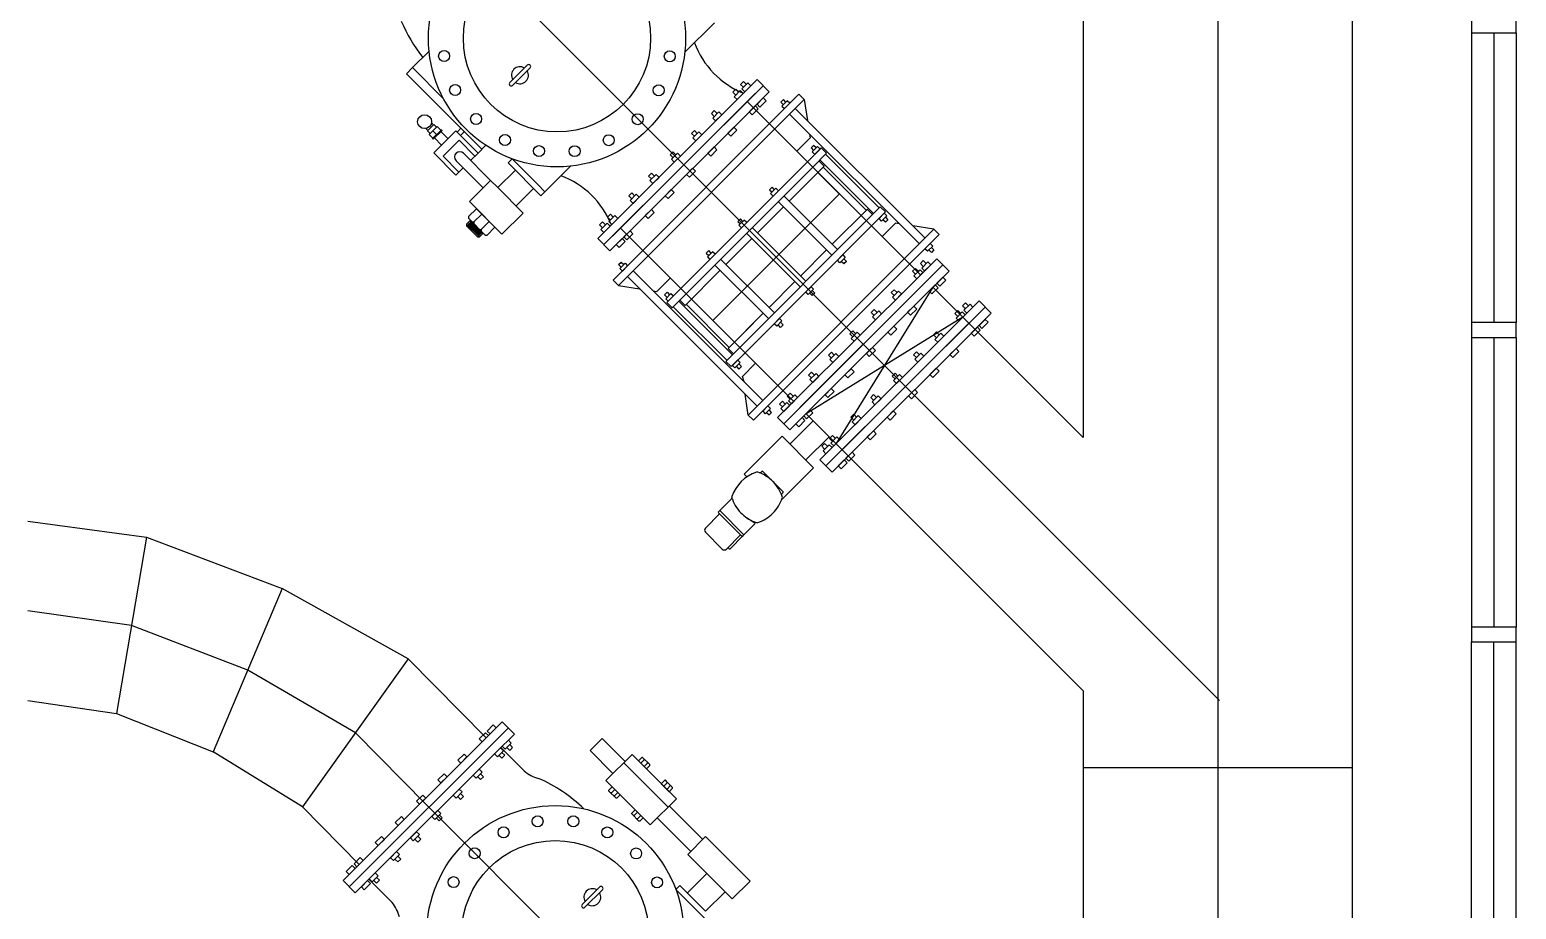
# Model space of a CAD drawing. Header units: inches. Extents: x 68736 to 85722, y -65709 to -39749.
# Drawn here: x 79844 to 84822, y -57734 to -54789 of the extents above; entities that cross this region are included whole.
import ezdxf

# ---------------------------------------------------------------- set-up
doc = ezdxf.new("R2010")
doc.units = ezdxf.units.IN
doc.header["$MEASUREMENT"] = 0
doc.layers.add('M-X-BKGD', color=8, linetype='Continuous')

msp = doc.modelspace()

# ---------------------------------------------------------------- linework, layer by layer
at = {"layer": 'M-X-BKGD', "ltscale": 0.003}
for p, q in [((83822, -40483.6), (83822, -65658.9)), ((83827.8, -57034.6), (81176.9, -54383.8)), ((80184.5, -56783.3), (79837.8, -56734.7)), ((80573.6, -56933.4), (80184.5, -56783.3)), ((80934.3, -57143.1), (80573.6, -56933.4)), ((81171.1, -57383.8), (80934.3, -57143.1)), ((83822, -60034.6), (81171.1, -57383.8))]:
    msp.add_line(p, q, dxfattribs=at)
at = {"layer": 'M-X-BKGD', "ltscale": 0.2}
for p, q in [((84272, -52108.9), (84272, -65208.9)), ((83372, -53911.7), (83372, -56154.5)), ((84672, -54748.9), (84672, -54798.9)), ((84822, -54798.9), (84822, -54748.9)), ((84672, -54798.9), (84822, -54798.9)), ((84672, -54798.9), (84672, -55768.9)), ((84747, -54798.9), (84747, -55768.9)), ((84822, -54798.9), (84822, -55768.9)), ((84822, -55768.9), (84672, -55768.9)), ((84672, -55768.9), (84672, -55818.9)), ((84822, -55818.9), (84822, -55768.9)), ((84672, -55818.9), (84822, -55818.9)), ((84672, -55818.9), (84672, -56788.9)), ((84747, -55818.9), (84747, -56788.9)), ((84822, -55818.9), (84822, -56788.9)), ((84822, -56788.9), (84672, -56788.9)), ((84672, -56788.9), (84672, -56838.9)), ((84822, -56838.9), (84822, -56788.9)), ((84672, -56838.9), (84822, -56838.9)), ((84672, -57808.9), (84672, -56838.9)), ((84747, -57808.9), (84747, -56838.9)), ((84822, -57808.9), (84822, -56838.9)), ((83372, -57003.1), (83372, -59160.4))]:
    msp.add_line(p, q, dxfattribs=at)
at = {"layer": 'M-X-BKGD'}
for p, q in [((82136.8, -54765.1), (82037.4, -54864.3)), ((81125.4, -54915.7), (81181.1, -54860.2)), ((81451.4, -54965.7), (81510, -54907.3)), ((81125.4, -54915.7), (81105, -54936)), ((81357.4, -55189.1), (81105, -54936)), ((81229.7, -55020.3), (81125.4, -54915.7)), ((81460.8, -54975.1), (81519.3, -54916.7)), ((82279.4, -54955.8), (82217.9, -55017.2)), ((82320.3, -54996.9), (82279.4, -54955.8)), ((82299.8, -54976.4), (81766.4, -55508.3)), ((82272.9, -55002.5), (81795.6, -55479.8)), ((81797.8, -55627.4), (82419.6, -55004.7)), ((81797.8, -55627.4), (82419.6, -55004.7)), ((82207.8, -54988), (82198, -54997.8)), ((82198, -54997.8), (82207.8, -55007.6)), ((82222.9, -54992.5), (82202.4, -55012.9)), ((82217.6, -54997.8), (82207.8, -54988)), ((82212.3, -55022.8), (82232.8, -55002.3)), ((82232.8, -55002.3), (82222.9, -54992.5)), ((82233.9, -54961.9), (82224.1, -54971.7)), ((82224.1, -54971.7), (82233.9, -54981.6)), ((82249, -54966.5), (82228.5, -54986.9)), ((82228.5, -54986.9), (82238.4, -54996.7)), ((82243.7, -54971.8), (82233.9, -54961.9)), ((82238.4, -54996.7), (82258.9, -54976.3)), ((82258.9, -54976.3), (82249, -54966.5)), ((82258.7, -55058.2), (82320.3, -54996.9)), ((82419.5, -55004.6), (82437.3, -55022.3)), ((82217.6, -55017.5), (81807.5, -55426.4)), ((81815.5, -55645.1), (82437.3, -55022.3)), ((82273.7, -55043.3), (81848.4, -55467.4)), ((82136.2, -55059.4), (82126.3, -55069.2)), ((82146, -55069.2), (82136.2, -55059.4)), ((82202.4, -55012.9), (82212.3, -55022.8)), ((82827.3, -55609.9), (82246.4, -55029)), ((82253.2, -55063.8), (82273.7, -55043.3)), ((82283.5, -55053.2), (82263, -55073.6)), ((82273.7, -55043.3), (82283.5, -55053.2)), ((82279.3, -55037.8), (82299.8, -55017.3)), ((82289.1, -55047.6), (82279.3, -55037.8)), ((82309.6, -55027.1), (82289.1, -55047.6)), ((82299.8, -55017.3), (82309.6, -55027.1)), ((82367.5, -55022.8), (82359, -55031.3)), ((82359, -55031.3), (82367.5, -55039.7)), ((82380.6, -55026.6), (82362.9, -55044.3)), ((82362.9, -55044.3), (82371.4, -55052.8)), ((82376, -55031.2), (82367.5, -55022.8)), ((82371.4, -55052.8), (82389.1, -55035.1)), ((82389.1, -55035.1), (82380.6, -55026.6)), ((82407.5, -55052.2), (82842.2, -55486.2)), ((82437.3, -55022.3), (82448.2, -55092.7)), ((81197, -55106.2), (81175.6, -55127.6)), ((81195.7, -55107.6), (81189, -55100.8)), ((81205.8, -55115), (81197, -55106.2)), ((82126.3, -55069.2), (82136.1, -55079)), ((82151.3, -55063.9), (82130.8, -55084.4)), ((82130.8, -55084.4), (82140.6, -55094.2)), ((82140.6, -55094.2), (82161.1, -55073.7)), ((82161.1, -55073.7), (82151.3, -55063.9)), ((82263, -55073.6), (82253.2, -55063.8)), ((82388.5, -55071.3), (82823.1, -55505.3)), ((81176.9, -55126.2), (81170.2, -55119.5)), ((81184.4, -55136.4), (81175.6, -55127.6)), ((81208.5, -55112.3), (81181.7, -55139.1)), ((81194.1, -55151.5), (81181.7, -55139.1)), ((81222.3, -55123.5), (81192.8, -55152.9)), ((81195, -55155.1), (81192.8, -55152.9)), ((81205.8, -55139.9), (81193.3, -55127.4)), ((81224.5, -55125.7), (81195, -55155.1)), ((81270.8, -55127.4), (81196.5, -55201.4)), ((81223, -55175.1), (81199, -55151.1)), ((81220.9, -55124.8), (81208.5, -55112.3)), ((81244.4, -55153.7), (81220.4, -55129.7)), ((81224.5, -55125.7), (81222.3, -55123.5)), ((81281.3, -55158.9), (81228.1, -55212)), ((81270.8, -55127.4), (81344.9, -55201.6)), ((81287.3, -55118.8), (81274.8, -55131.3)), ((81281.3, -55158.9), (81334.3, -55212.1)), ((81298.7, -55130.2), (81286.1, -55142.7)), ((82069.5, -55125.9), (82059.6, -55135.7)), ((82059.6, -55135.7), (82069.4, -55145.6)), ((82084.6, -55130.4), (82064.1, -55150.9)), ((82064.1, -55150.9), (82073.9, -55160.7)), ((82079.3, -55135.7), (82069.5, -55125.9)), ((82073.9, -55160.7), (82094.4, -55140.3)), ((82094.4, -55140.3), (82084.6, -55130.4)), ((82181.5, -55135.2), (82202, -55114.8)), ((82191.3, -55145), (82181.5, -55135.2)), ((82211.8, -55124.6), (82191.3, -55145)), ((82202, -55114.8), (82211.8, -55124.6)), ((82412.7, -55195.6), (82457.2, -55151)), ((82455.2, -55137.9), (82457.2, -55151)), ((81196.5, -55201.4), (81270.6, -55275.7)), ((81387.2, -55293.3), (81296.4, -55202.3)), ((81344.9, -55201.6), (81320.2, -55226.2)), ((81344.9, -55201.6), (81370.8, -55175.8)), ((81997.8, -55197.3), (81988, -55207.2)), ((81988, -55207.2), (81997.8, -55217)), ((82013, -55201.9), (81992.5, -55222.3)), ((82007.7, -55207.2), (81997.8, -55197.3)), ((82022.8, -55211.7), (82013, -55201.9)), ((82114.8, -55201.7), (82135.3, -55181.3)), ((82124.6, -55211.6), (82114.8, -55201.7)), ((82145.1, -55191.1), (82124.6, -55211.6)), ((82135.3, -55181.3), (82145.1, -55191.1)), ((82494.6, -55184.3), (82448.1, -55230.9)), ((82468.8, -55176.2), (82460.3, -55184.7)), ((82460.3, -55184.7), (82468.8, -55193.2)), ((82481.9, -55180.1), (82464.2, -55197.8)), ((82464.2, -55197.8), (82472.7, -55206.3)), ((82465.7, -55248.6), (82512.3, -55202)), ((82477.3, -55184.7), (82468.8, -55176.2)), ((82472.7, -55206.3), (82490.4, -55188.6)), ((82490.4, -55188.6), (82481.9, -55180.1)), ((82512.3, -55202), (82494.6, -55184.3)), ((82508.8, -55205.5), (82688.5, -55385)), ((81228.1, -55212), (81281.1, -55265.2)), ((81295.2, -55251.1), (81270.6, -55275.7)), ((81362.2, -55318.2), (81271.4, -55227.2)), ((81470.1, -55258.8), (81411.3, -55317.5)), ((81459, -55220.8), (81445.5, -55234.2)), ((81555.7, -55344.7), (81445.5, -55234.2)), ((81545, -55307.1), (81459, -55220.8)), ((81655.1, -55245.5), (81555.7, -55344.7)), ((81992.5, -55222.3), (82002.3, -55232.2)), ((82002.3, -55232.2), (82022.8, -55211.7)), ((82448.1, -55231), (82024.2, -55655.6)), ((82465.7, -55248.6), (82041.9, -55673.2)), ((82043.2, -55273.2), (82063.7, -55252.7)), ((82063.7, -55252.7), (82073.5, -55262.6)), ((82504.4, -55245.4), (82387.1, -55362.9)), ((82486.7, -55227.7), (82504.3, -55245.3)), ((82490.2, -55224.1), (82669.9, -55403.6)), ((82500.8, -55248.9), (82645.2, -55393)), ((81387.2, -55293.3), (81316.1, -55364.2)), ((81411.3, -55317.5), (81387.2, -55293.3)), ((81545, -55307.1), (81569.1, -55331.3)), ((81916.4, -55278.6), (81926.2, -55268.8)), ((81926.2, -55288.4), (81916.4, -55278.6)), ((81920.8, -55293.7), (81941.3, -55273.3)), ((81930.7, -55303.6), (81920.8, -55293.7)), ((81926.2, -55268.8), (81936, -55278.6)), ((81951.2, -55283.1), (81930.7, -55303.6)), ((81941.3, -55273.3), (81951.2, -55283.1)), ((82053, -55283), (82043.2, -55273.2)), ((82073.5, -55262.6), (82053, -55283)), ((82483.4, -55266.3), (82627.8, -55410.4)), ((81496.1, -55402.6), (81411.3, -55317.5)), ((81531.1, -55320), (81472.3, -55378.7)), ((81849.7, -55345.1), (81859.5, -55335.3)), ((81859.5, -55355), (81849.7, -55345.1)), ((81854.1, -55360.3), (81874.6, -55339.8)), ((81859.5, -55335.3), (81869.3, -55345.1)), ((81884.5, -55349.7), (81864, -55370.1)), ((81874.6, -55339.8), (81884.5, -55349.7)), ((81992.1, -55324.2), (81971.6, -55344.6)), ((81971.6, -55344.6), (81981.4, -55354.4)), ((81981.4, -55354.4), (82001.9, -55334)), ((82001.9, -55334), (81992.1, -55324.2)), ((82131.7, -55763), (82555.7, -55338.4)), ((82329.5, -55315.9), (82321, -55324.4)), ((82321, -55324.4), (82329.5, -55332.8)), ((82342.6, -55319.8), (82324.9, -55337.4)), ((82324.9, -55337.4), (82333.4, -55345.9)), ((82338, -55324.4), (82329.5, -55315.9)), ((82333.4, -55345.9), (82351.1, -55328.2)), ((82351.1, -55328.2), (82342.6, -55319.8)), ((82369.4, -55345.2), (82549.2, -55524.7)), ((81339.9, -55388.1), (81313.4, -55414.5)), ((81425, -55473.5), (81316.1, -55364.2)), ((81331.2, -55432.3), (81357.7, -55405.9)), ((81339.9, -55388.1), (81401.5, -55449.9)), ((81496.1, -55402.6), (81425, -55473.5)), ((81788.1, -55406.5), (81778.3, -55416.3)), ((81797.9, -55416.3), (81788.1, -55406.5)), ((81864, -55370.1), (81854.1, -55360.3)), ((81925.4, -55390.7), (81904.9, -55411.1)), ((81914.7, -55421), (81935.2, -55400.5)), ((81935.2, -55400.5), (81925.4, -55390.7)), ((82368.1, -55382), (82281.2, -55469)), ((82350.4, -55364.3), (82530.1, -55543.8)), ((82648.8, -55389.5), (82531.5, -55507)), ((82645.5, -55428.1), (82692, -55381.5)), ((82648.7, -55389.5), (82666.4, -55407.1)), ((82709.7, -55399.1), (82663.2, -55445.7)), ((82687.8, -55421.1), (82705.5, -55403.4)), ((82692, -55381.5), (82709.7, -55399.1)), ((82705.5, -55403.4), (82714, -55411.8)), ((81320, -55426.9), (81306.8, -55439.9)), ((81306.8, -55439.9), (81306.8, -55445.8)), ((81349.6, -55482.8), (81306.8, -55439.9)), ((81343.7, -55482.8), (81306.8, -55445.8)), ((81354.9, -55477.4), (81312.2, -55434.6)), ((81349.6, -55477.4), (81312.2, -55439.9)), ((81313.4, -55414.5), (81313.4, -55420.3)), ((81313.4, -55420.3), (81326.7, -55433.6)), ((81360.3, -55472.1), (81317.6, -55429.2)), ((81354.9, -55472), (81317.6, -55434.6)), ((81325.4, -55432.3), (81331.2, -55432.3)), ((81326.7, -55433.6), (81356, -55463)), ((81331.2, -55432.3), (81331.2, -55438.1)), ((81350.2, -55457.2), (81356, -55457.2)), ((81356, -55457.2), (81382.5, -55430.8)), ((81356, -55457.2), (81356, -55463)), ((81401.5, -55449.9), (81375, -55476.3)), ((81746, -55487.8), (81807.5, -55426.4)), ((81762, -55432.5), (81752.2, -55442.3)), ((81752.2, -55442.3), (81762, -55452.1)), ((81777.2, -55437), (81756.7, -55457.5)), ((81756.7, -55457.5), (81766.5, -55467.3)), ((81771.9, -55442.3), (81762, -55432.5)), ((81766.5, -55467.3), (81787, -55446.9)), ((81787, -55446.9), (81777.2, -55437)), ((81778.3, -55416.3), (81788.1, -55426.1)), ((81803.3, -55411), (81782.8, -55431.4)), ((81782.8, -55431.4), (81792.6, -55441.3)), ((81792.6, -55441.3), (81813.1, -55420.8)), ((81813.1, -55420.8), (81803.3, -55411)), ((82402.4, -56033.5), (81822.2, -55453.3)), ((81904.9, -55411.1), (81914.7, -55421)), ((82223.5, -55422), (82215, -55430.5)), ((82215, -55430.5), (82223.5, -55439)), ((82236.6, -55425.9), (82218.9, -55443.6)), ((82218.9, -55443.6), (82227.4, -55452.1)), ((82645.5, -55428.1), (82221.6, -55852.7)), ((82232, -55430.5), (82223.5, -55422)), ((82227.4, -55452.1), (82245.1, -55434.4)), ((82245.1, -55434.4), (82236.6, -55425.9)), ((82663.2, -55445.7), (82239.3, -55870.4)), ((82250.1, -56079.1), (82871.9, -55456.3)), ((82263.5, -55451.3), (82443.2, -55630.8)), ((82696.3, -55429.5), (82687.8, -55421.1)), ((82714, -55411.8), (82696.3, -55429.5)), ((82698.7, -55481.2), (82743.2, -55436.6)), ((82709.4, -55433.4), (82700.9, -55424.9)), ((82709.4, -55416.4), (82717.9, -55424.9)), ((82717.9, -55424.9), (82709.4, -55433.4)), ((82756.4, -55438.7), (82743.2, -55436.6)), ((82871.9, -55456.3), (82801.5, -55445.6)), ((82889.7, -55474.1), (82871.9, -55456.3)), ((81343.7, -55482.8), (81349.6, -55482.8)), ((81362.7, -55469.7), (81349.6, -55482.8)), ((81356, -55463), (81369.2, -55476.3)), ((81369.2, -55476.3), (81375, -55476.3)), ((81786.9, -55528.8), (81746, -55487.8)), ((81848.4, -55467.4), (81786.9, -55528.8)), ((81807.4, -55508.3), (81827.9, -55487.9)), ((81817.2, -55518.2), (81807.4, -55508.3)), ((81837.7, -55497.7), (81817.2, -55518.2)), ((81827.9, -55487.9), (81837.7, -55497.7)), ((81833.5, -55482.3), (81854, -55461.8)), ((81843.3, -55492.1), (81833.5, -55482.3)), ((81863.8, -55471.7), (81843.3, -55492.1)), ((81854, -55461.8), (81863.8, -55471.7)), ((82262.1, -55488.1), (82175.2, -55575.1)), ((82244.4, -55470.4), (82424.1, -55649.9)), ((82267.8, -56096.7), (82889.6, -55474)), ((82841.6, -55522.3), (82859.2, -55504.6)), ((82859.2, -55504.6), (82867.7, -55513.1)), ((82117.6, -55528.2), (82109.1, -55536.7)), ((82109.1, -55536.7), (82117.6, -55545.2)), ((82130.6, -55532.1), (82113, -55549.8)), ((82113, -55549.8), (82121.5, -55558.3)), ((82126.1, -55536.7), (82117.6, -55528.2)), ((82121.5, -55558.3), (82139.1, -55540.6)), ((82139.1, -55540.6), (82130.6, -55532.1)), ((82157.5, -55557.5), (82337.3, -55737)), ((82512.4, -55526.1), (82425.5, -55613.1)), ((82548.5, -55560.7), (82566.2, -55543)), ((82574.7, -55551.5), (82557, -55569.2)), ((82566.2, -55543), (82574.7, -55551.5)), ((82570.1, -55556.1), (82578.6, -55564.6)), ((82881.6, -55555.7), (82820.1, -55617.1)), ((82850, -55530.8), (82841.6, -55522.3)), ((82867.7, -55513.1), (82850, -55530.8)), ((82863.1, -55534.7), (82854.6, -55526.2)), ((82863.1, -55517.7), (82871.6, -55526.2)), ((82871.6, -55526.2), (82863.1, -55534.7)), ((82922.5, -55596.7), (82881.6, -55555.7)), ((81815.9, -55575.3), (81824.4, -55566.8)), ((81824.4, -55583.8), (81815.9, -55575.3)), ((81819.8, -55588.4), (81837.4, -55570.7)), ((81828.3, -55596.9), (81819.8, -55588.4)), ((81824.4, -55566.8), (81832.9, -55575.3)), ((81845.9, -55579.2), (81828.3, -55596.9)), ((81837.4, -55570.7), (81845.9, -55579.2)), ((81864.3, -55596.1), (82299, -56030.1)), ((82156.1, -55594.2), (82038.6, -55711.9)), ((82138.5, -55576.6), (82318.2, -55756.1)), ((82902, -55576.2), (82368.7, -56108.1)), ((82557, -55569.2), (82548.5, -55560.7)), ((82570.1, -55573.1), (82561.6, -55564.6)), ((82578.6, -55564.6), (82570.1, -55573.1)), ((82810, -55587.8), (82800.2, -55597.6)), ((82800.2, -55597.6), (82810, -55607.5)), ((82825.2, -55592.3), (82804.7, -55612.8)), ((82819.8, -55597.7), (82810, -55587.8)), ((82814.5, -55622.6), (82835, -55602.2)), ((82835, -55602.2), (82825.2, -55592.3)), ((82836.1, -55561.8), (82826.3, -55571.6)), ((82826.3, -55571.6), (82836.1, -55581.5)), ((82851.3, -55566.3), (82830.8, -55586.8)), ((82830.8, -55586.8), (82840.6, -55596.6)), ((82845.9, -55571.6), (82836.1, -55561.8)), ((82840.6, -55596.6), (82861.1, -55576.2)), ((82861.1, -55576.2), (82851.3, -55566.3)), ((82861, -55658.1), (82922.5, -55596.7)), ((81797.8, -55627.4), (81815.5, -55645.1)), ((81815.5, -55645.1), (81885.9, -55655.9)), ((81845.3, -55615.2), (82279.9, -56049.2)), ((81988.8, -55620.3), (81944.3, -55664.8)), ((81977.6, -55702.2), (82024.2, -55655.6)), ((82406.4, -55632.2), (82319.5, -55719.3)), ((82819.8, -55617.3), (82409.7, -56026.3)), ((82847.5, -55630), (82423.2, -56054.3)), ((82442.5, -55666.9), (82460.2, -55649.2)), ((82875.9, -55643.2), (82450.6, -56067.3)), ((82468.7, -55657.7), (82451, -55675.3)), ((82460.2, -55649.2), (82468.7, -55657.7)), ((82868.2, -55650.8), (82543.9, -56174.9)), ((82804.7, -55612.8), (82814.5, -55622.6)), ((82855.4, -55663.6), (82875.9, -55643.2)), ((82885.7, -55653), (82865.2, -55673.5)), ((83372, -56154.5), (82868.2, -55650.8)), ((82875.9, -55643.2), (82885.7, -55653)), ((82881.5, -55637.6), (82902, -55617.2)), ((82891.3, -55647.5), (82881.5, -55637.6)), ((82911.8, -55627), (82891.3, -55647.5)), ((82902, -55617.2), (82911.8, -55627)), ((81931.1, -55662.8), (81944.3, -55664.8)), ((81969.5, -55676.4), (81978, -55667.9)), ((81978, -55684.9), (81969.5, -55676.4)), ((81973.4, -55689.5), (81991, -55671.8)), ((81981.9, -55698), (81973.4, -55689.5)), ((81995.3, -55719.9), (81977.6, -55702.2)), ((81978, -55667.9), (81986.4, -55676.4)), ((81999.5, -55680.3), (81981.9, -55698)), ((81991, -55671.8), (81999.5, -55680.3)), ((82041.9, -55673.2), (81995.3, -55719.9)), ((82017.4, -55697.7), (82197.2, -55877.2)), ((82021, -55694.2), (82038.6, -55711.9)), ((82059.5, -55691), (82203.9, -55835.1)), ((82451, -55675.3), (82442.5, -55666.9)), ((82464.1, -55679.2), (82455.6, -55670.7)), ((82464.1, -55662.3), (82472.6, -55670.7)), ((82472.6, -55670.7), (82464.1, -55679.2)), ((82738.4, -55659.3), (82728.5, -55669.1)), ((82728.5, -55669.1), (82738.4, -55678.9)), ((82753.5, -55663.8), (82733, -55684.2)), ((82733, -55684.2), (82742.8, -55694.1)), ((82748.2, -55669.1), (82738.4, -55659.3)), ((82742.8, -55694.1), (82763.4, -55673.6)), ((82763.4, -55673.6), (82753.5, -55663.8)), ((82865.2, -55673.5), (82855.4, -55663.6)), ((83023, -55697.1), (82961.5, -55758.5)), ((82977.5, -55703.2), (82967.7, -55713)), ((82987.3, -55713.1), (82977.5, -55703.2)), ((83063.9, -55738.1), (83023, -55697.1)), ((81998.8, -55716.3), (82178.6, -55895.8)), ((82042.2, -55708.3), (82186.5, -55852.5)), ((82300.4, -55738.4), (82183, -55856)), ((82300.4, -55738.4), (82236.7, -55802.2)), ((82323.5, -55715.2), (82319.5, -55719.3)), ((82336.6, -55773.1), (82354.3, -55755.4)), ((82354.3, -55755.4), (82362.7, -55763.9)), ((82968.7, -55751.3), (82443.4, -56074.5)), ((83043.4, -55717.6), (82510.1, -56249.5)), ((82671.7, -55725.8), (82661.8, -55735.6)), ((82661.8, -55735.6), (82671.7, -55745.4)), ((82686.8, -55730.3), (82666.3, -55750.7)), ((82666.3, -55750.7), (82676.1, -55760.6)), ((82681.5, -55735.6), (82671.7, -55725.8)), ((82676.1, -55760.6), (82696.6, -55740.1)), ((82696.6, -55740.1), (82686.8, -55730.3)), ((82783.7, -55735.1), (82804.2, -55714.6)), ((82793.6, -55744.9), (82783.7, -55735.1)), ((82814.1, -55724.5), (82793.6, -55744.9)), ((82804.2, -55714.6), (82814.1, -55724.5)), ((82951.4, -55729.2), (82941.6, -55739.1)), ((82941.6, -55739.1), (82951.4, -55748.9)), ((82966.6, -55733.8), (82946.1, -55754.2)), ((82946.1, -55754.2), (82955.9, -55764.1)), ((82961.3, -55739.1), (82951.4, -55729.2)), ((82955.9, -55764.1), (82976.4, -55743.6)), ((82976.4, -55743.6), (82966.6, -55733.8)), ((82967.7, -55713), (82977.5, -55722.9)), ((82992.7, -55707.7), (82972.2, -55728.2)), ((82972.2, -55728.2), (82982, -55738)), ((82982, -55738), (83002.5, -55717.6)), ((83002.5, -55717.6), (82992.7, -55707.7)), ((83002.4, -55799.5), (83063.9, -55738.1)), ((82345.1, -55781.6), (82336.6, -55773.1)), ((82362.7, -55763.9), (82345.1, -55781.6)), ((82358.2, -55785.4), (82349.7, -55777)), ((82358.2, -55768.5), (82366.6, -55776.9)), ((82366.6, -55776.9), (82358.2, -55785.4)), ((82961.2, -55758.7), (82551.1, -56167.7)), ((82988.9, -55771.5), (82564.6, -56195.7)), ((82600.1, -55797.2), (82590.2, -55807)), ((82590.2, -55807), (82600, -55816.9)), ((83017.3, -55784.6), (82592, -56208.7)), ((82615.2, -55801.7), (82594.7, -55822.2)), ((82609.9, -55807.1), (82600.1, -55797.2)), ((82625, -55811.6), (82615.2, -55801.7)), ((82717, -55801.6), (82737.5, -55781.1)), ((82726.9, -55811.4), (82717, -55801.6)), ((82747.4, -55791), (82726.9, -55811.4)), ((82737.5, -55781.1), (82747.4, -55791)), ((82879.8, -55800.7), (82870, -55810.5)), ((82895, -55805.2), (82874.5, -55825.6)), ((82889.6, -55810.5), (82879.8, -55800.7)), ((82904.8, -55815), (82895, -55805.2)), ((82996.8, -55805.1), (83017.3, -55784.6)), ((83006.6, -55814.9), (82996.8, -55805.1)), ((83027.1, -55794.5), (83006.6, -55814.9)), ((83017.3, -55784.6), (83027.1, -55794.5)), ((83022.9, -55779), (83043.4, -55758.6)), ((83032.7, -55788.9), (83022.9, -55779)), ((83053.2, -55768.4), (83032.7, -55788.9)), ((83043.4, -55758.6), (83053.2, -55768.4)), ((82221.6, -55852.7), (82175.1, -55899.3)), ((82183, -55856), (82200.7, -55873.7)), ((82594.7, -55822.2), (82604.5, -55832)), ((82604.5, -55832), (82625, -55811.6)), ((82645.4, -55873), (82665.9, -55852.6)), ((82665.9, -55852.6), (82675.7, -55862.4)), ((82870, -55810.5), (82879.8, -55820.3)), ((82874.5, -55825.6), (82884.3, -55835.5)), ((82884.3, -55835.5), (82904.8, -55815)), ((82925.2, -55876.5), (82945.7, -55856)), ((82945.7, -55856), (82955.5, -55865.9)), ((82175.1, -55899.3), (82192.7, -55917)), ((82192.7, -55917), (82239.3, -55870.4)), ((82214.6, -55895.1), (82197, -55912.8)), ((82205.5, -55921.2), (82223.1, -55903.5)), ((82223.1, -55903.5), (82214.6, -55895.1)), ((82274.7, -55905.7), (82230.2, -55950.3)), ((82274.7, -55905.7), (82349, -55980)), ((82518.6, -55878.5), (82528.4, -55868.6)), ((82528.4, -55888.3), (82518.6, -55878.5)), ((82523.1, -55893.6), (82543.6, -55873.2)), ((82532.9, -55903.5), (82523.1, -55893.6)), ((82528.4, -55868.6), (82538.2, -55878.5)), ((82553.4, -55883), (82532.9, -55903.5)), ((82543.6, -55873.2), (82553.4, -55883)), ((82655.2, -55882.9), (82645.4, -55873)), ((82675.7, -55862.4), (82655.2, -55882.9)), ((82813.1, -55867.2), (82803.3, -55877)), ((82803.3, -55877), (82813.1, -55886.9)), ((82828.3, -55871.7), (82807.7, -55892.2)), ((82807.7, -55892.2), (82817.6, -55902)), ((82822.9, -55877), (82813.1, -55867.2)), ((82817.6, -55902), (82838.1, -55881.6)), ((82838.1, -55881.6), (82828.3, -55871.7)), ((82935, -55886.3), (82925.2, -55876.5)), ((82955.5, -55865.9), (82935, -55886.3)), ((82197, -55912.8), (82205.5, -55921.2)), ((82210.1, -55916.6), (82218.6, -55925.1)), ((82227, -55916.6), (82218.5, -55908.1)), ((82218.6, -55925.1), (82227, -55916.6)), ((82236.2, -55967.4), (82230.2, -55950.3)), ((82451.9, -55945), (82461.7, -55935.2)), ((82461.7, -55954.8), (82451.9, -55945)), ((82456.4, -55960.1), (82476.9, -55939.7)), ((82461.7, -55935.2), (82471.5, -55945)), ((82486.7, -55949.5), (82466.2, -55970)), ((82476.9, -55939.7), (82486.7, -55949.5)), ((82594.3, -55924), (82573.8, -55944.5)), ((82573.8, -55944.5), (82583.6, -55954.3)), ((82583.6, -55954.3), (82604.1, -55933.9)), ((82604.1, -55933.9), (82594.3, -55924)), ((82741.5, -55938.6), (82731.6, -55948.4)), ((82731.6, -55948.4), (82741.4, -55958.3)), ((82756.6, -55943.2), (82736.1, -55963.6)), ((82751.3, -55948.5), (82741.5, -55938.6)), ((82745.9, -55973.4), (82766.4, -55953)), ((82766.4, -55953), (82756.6, -55943.2)), ((82858.5, -55943), (82879, -55922.6)), ((82868.3, -55952.9), (82858.5, -55943)), ((82888.8, -55932.4), (82868.3, -55952.9)), ((82879, -55922.6), (82888.8, -55932.4)), ((82390.3, -56006.3), (82380.5, -56016.1)), ((82400.2, -56016.2), (82390.3, -56006.3)), ((82466.2, -55970), (82456.4, -55960.1)), ((82527.6, -55990.5), (82507.1, -56011)), ((82516.9, -56020.8), (82537.4, -56000.4)), ((82537.4, -56000.4), (82527.6, -55990.5)), ((82736.1, -55963.6), (82745.9, -55973.4)), ((82786.8, -56014.5), (82807.3, -55994)), ((82817.1, -56003.8), (82796.6, -56024.3)), ((82807.3, -55994), (82817.1, -56003.8)), ((82250.1, -56079.1), (82239.2, -56008.6)), ((82316, -56048.5), (82298.3, -56066.2)), ((82324.4, -56057), (82316, -56048.5)), ((82348.2, -56087.6), (82409.7, -56026.3)), ((82364.3, -56032.4), (82354.4, -56042.2)), ((82354.4, -56042.2), (82364.2, -56052)), ((82379.4, -56036.9), (82358.9, -56057.3)), ((82374.1, -56042.2), (82364.3, -56032.4)), ((82368.7, -56067.2), (82389.2, -56046.7)), ((82389.2, -56046.7), (82379.4, -56036.9)), ((82380.5, -56016.1), (82390.3, -56026)), ((82405.5, -56010.9), (82385, -56031.3)), ((82385, -56031.3), (82394.8, -56041.1)), ((82394.8, -56041.1), (82415.3, -56020.7)), ((82415.3, -56020.7), (82405.5, -56010.9)), ((82507.1, -56011), (82516.9, -56020.8)), ((82660, -56019.9), (82669.8, -56010.1)), ((82669.8, -56029.7), (82660, -56019.9)), ((82664.5, -56035), (82685, -56014.6)), ((82674.3, -56044.9), (82664.5, -56035)), ((82669.8, -56010.1), (82679.7, -56019.9)), ((82694.8, -56024.4), (82674.3, -56044.9)), ((82685, -56014.6), (82694.8, -56024.4)), ((82796.6, -56024.3), (82786.8, -56014.5)), ((82267.8, -56096.7), (82250.1, -56079.1)), ((82298.3, -56066.2), (82306.8, -56074.7)), ((82306.8, -56074.7), (82324.4, -56057)), ((82311.4, -56070.1), (82319.9, -56078.6)), ((82328.3, -56070.1), (82319.9, -56061.6)), ((82319.9, -56078.6), (82328.3, -56070.1)), ((82389.1, -56128.6), (82348.2, -56087.6)), ((82358.9, -56057.3), (82368.7, -56067.2)), ((82450.6, -56067.3), (82389.1, -56128.6)), ((82389.6, -56176.3), (82467.4, -56098.5)), ((82409.6, -56108.2), (82430.1, -56087.7)), ((82439.9, -56097.6), (82419.4, -56118)), ((82430.1, -56087.7), (82439.9, -56097.6)), ((82435.7, -56082.2), (82456.2, -56061.7)), ((82445.5, -56092), (82435.7, -56082.2)), ((83372, -57003.1), (82443.4, -56074.5)), ((82466, -56071.6), (82445.5, -56092)), ((82456.2, -56061.7), (82466, -56071.6)), ((82593.3, -56086.4), (82603.1, -56076.6)), ((82603.1, -56096.2), (82593.3, -56086.4)), ((82597.8, -56101.6), (82618.3, -56081.1)), ((82607.6, -56111.4), (82597.8, -56101.6)), ((82603.1, -56076.6), (82612.9, -56086.4)), ((82628.1, -56091), (82607.6, -56111.4)), ((82618.3, -56081.1), (82628.1, -56091)), ((82735.7, -56065.4), (82715.2, -56085.9)), ((82715.2, -56085.9), (82725, -56095.7)), ((82725, -56095.7), (82745.5, -56075.3)), ((82745.5, -56075.3), (82735.7, -56065.4)), ((82363.4, -56150), (82236.1, -56277.3)), ((82468.9, -56255.6), (82363.4, -56150)), ((82419.4, -56118), (82409.6, -56108.2)), ((82442.7, -56229.3), (82520.4, -56151.5)), ((82531.8, -56147.8), (82521.9, -56157.6)), ((82546.9, -56152.3), (82526.4, -56172.7)), ((82541.6, -56157.6), (82531.8, -56147.8)), ((82556.7, -56162.1), (82546.9, -56152.3)), ((82669, -56132), (82648.5, -56152.4)), ((82648.5, -56152.4), (82658.3, -56162.3)), ((82658.3, -56162.3), (82678.8, -56141.8)), ((82678.8, -56141.8), (82669, -56132)), ((82489.6, -56229), (82551.1, -56167.7)), ((82505.7, -56173.8), (82495.8, -56183.6)), ((82495.8, -56183.6), (82505.6, -56193.4)), ((82520.8, -56178.3), (82500.3, -56198.8)), ((82500.3, -56198.8), (82510.1, -56208.6)), ((82515.5, -56183.6), (82505.7, -56173.8)), ((82510.1, -56208.6), (82530.6, -56188.1)), ((82530.6, -56188.1), (82520.8, -56178.3)), ((82521.9, -56157.6), (82531.7, -56167.4)), ((82526.4, -56172.7), (82536.2, -56182.6)), ((82536.2, -56182.6), (82556.7, -56162.1)), ((82577.1, -56223.6), (82597.6, -56203.1)), ((82597.6, -56203.1), (82607.4, -56213)), ((82530.5, -56270.1), (82489.6, -56229)), ((82592, -56208.7), (82530.5, -56270.1)), ((82551, -56249.6), (82571.5, -56229.2)), ((82560.8, -56259.4), (82551, -56249.6)), ((82581.3, -56239), (82560.8, -56259.4)), ((82571.5, -56229.2), (82581.3, -56239)), ((82586.9, -56233.4), (82577.1, -56223.6)), ((82607.4, -56213), (82586.9, -56233.4)), ((82236.1, -56277.3), (82245.2, -56286.4)), ((82295.9, -56267.9), (82291.2, -56272.6)), ((82298.8, -56267.9), (82332.7, -56301.8)), ((82332.7, -56301.8), (82366.6, -56335.8)), ((82362.3, -56362.2), (82468.9, -56255.6)), ((82361.9, -56343.3), (82366.6, -56338.6)), ((82150.3, -56402.9), (82154.2, -56399)), ((82194.7, -56358.5), (82154.2, -56399)), ((82235.5, -56480.4), (82154.2, -56399)), ((79837.8, -56434.7), (80234.3, -56487.6)), ((82106.4, -56457.4), (82153.8, -56410)), ((82150.3, -56406.5), (82153.8, -56410)), ((82224.5, -56480.7), (82153.8, -56410)), ((82235.5, -56480.4), (82273.3, -56442.6)), ((82273.3, -56442.6), (82246.7, -56424.3)), ((80234.3, -56487.6), (80134.6, -57079)), ((80234.3, -56487.6), (80689.1, -56660)), ((82163, -56528.1), (82106.4, -56471.5)), ((82177.2, -56528.1), (82224.5, -56480.7)), ((82189.3, -56526.6), (82232, -56483.9)), ((82228.1, -56484.3), (82224.5, -56480.7)), ((82231.6, -56484.3), (82235.5, -56480.4)), ((82184, -56524.8), (82185.7, -56526.6)), ((80689.1, -56660), (80458.1, -57206.7)), ((81111.5, -56895.4), (80689.1, -56660)), ((81111.5, -56895.4), (80757.2, -57390.8)), ((81372, -57160.1), (81111.5, -56895.4)), ((79837.8, -57034.6), (80134.6, -57079)), ((80134.6, -57079), (80458.1, -57206.7)), ((81446.6, -57126.7), (80913.3, -57658.6)), ((81369.8, -57142.8), (81349.3, -57163.2)), ((81364.7, -57167.5), (81426.2, -57106.1)), ((81379.6, -57152.6), (81369.8, -57142.8)), ((81395.9, -57116.8), (81375.4, -57137.2)), ((81375.4, -57137.2), (81385.2, -57147)), ((81385.2, -57147), (81405.7, -57126.6)), ((81405.7, -57126.6), (81395.9, -57116.8)), ((81467.1, -57147.2), (81405.6, -57208.5)), ((81426.2, -57106.1), (81467.1, -57147.2)), ((81379.6, -57152.6), (80954.3, -57576.7)), ((81426.1, -57188.1), (80995.2, -57617.7)), ((81349.3, -57163.2), (81359.1, -57173.1)), ((81359.1, -57173.1), (81379.6, -57152.6)), ((81400, -57214.1), (81420.5, -57193.6)), ((81400, -57214.1), (81420.5, -57193.6)), ((81420.5, -57193.6), (81430.3, -57203.5)), ((81420.5, -57193.6), (81430.3, -57203.5)), ((81499.4, -57271), (81421.3, -57192.8)), ((81426.1, -57188.1), (81446.6, -57167.6)), ((81435.9, -57197.9), (81426.1, -57188.1)), ((81456.4, -57177.4), (81435.9, -57197.9)), ((81451, -57202.4), (81441.2, -57192.6)), ((81446.6, -57167.6), (81456.4, -57177.4)), ((81460.9, -57192.6), (81451, -57202.4)), ((81451.1, -57182.8), (81460.9, -57192.6)), ((81760.6, -57162.4), (81720.3, -57202.5)), ((81837.2, -57239.2), (81760.6, -57162.4)), ((80757.2, -57390.8), (80458.1, -57206.7)), ((81298.1, -57214.2), (81277.6, -57234.7)), ((81298.1, -57214.2), (81277.6, -57234.7)), ((81277.6, -57234.7), (81287.4, -57244.5)), ((81277.6, -57234.7), (81287.4, -57244.5)), ((81287.4, -57244.5), (81308, -57224.1)), ((81287.4, -57244.5), (81308, -57224.1)), ((81308, -57224.1), (81298.1, -57214.2)), ((81308, -57224.1), (81298.1, -57214.2)), ((81409.8, -57223.9), (81400, -57214.1)), ((81409.8, -57223.9), (81400, -57214.1)), ((81430.3, -57203.5), (81409.8, -57223.9)), ((81430.3, -57203.5), (81409.8, -57223.9)), ((81424.9, -57228.4), (81415.1, -57218.6)), ((81434.8, -57218.6), (81424.9, -57228.4)), ((81425, -57208.8), (81434.8, -57218.6)), ((81796.9, -57279.3), (81720.3, -57202.5)), ((81860.8, -57215.6), (81773.3, -57302.9)), ((81981.2, -57392.4), (81832.7, -57243.6)), ((82009.2, -57364.5), (81860.8, -57215.6)), ((81882.1, -57237), (81893.5, -57225.6)), ((81908.7, -57263.7), (81882.1, -57237)), ((81901.8, -57233.8), (81890.3, -57245.3)), ((81896.1, -57225.6), (81893.5, -57225.6)), ((81901.8, -57231.3), (81896.1, -57225.6)), ((81912.5, -57244.6), (81901, -57256)), ((81914.4, -57244), (81901.8, -57231.3)), ((81901.8, -57233.8), (81901.8, -57231.3)), ((81904.3, -57233.8), (81901.8, -57233.8)), ((81912.5, -57244.6), (81912.5, -57242.1)), ((81915, -57244.6), (81912.5, -57244.6)), ((81920.2, -57249.8), (81914.4, -57244)), ((81920.2, -57252.3), (81920.2, -57249.8)), ((81231.4, -57280.7), (81210.9, -57301.2)), ((81231.4, -57280.7), (81210.9, -57301.2)), ((81220.7, -57311), (81241.2, -57290.6)), ((81220.7, -57311), (81241.2, -57290.6)), ((81241.2, -57290.6), (81231.4, -57280.7)), ((81241.2, -57290.6), (81231.4, -57280.7)), ((81328.3, -57285.5), (81348.8, -57265.1)), ((81328.3, -57285.5), (81348.8, -57265.1)), ((81338.2, -57295.3), (81328.3, -57285.5)), ((81338.2, -57295.3), (81328.3, -57285.5)), ((81358.7, -57274.9), (81338.2, -57295.3)), ((81358.7, -57274.9), (81338.2, -57295.3)), ((81353.3, -57299.9), (81343.5, -57290)), ((81353.3, -57299.9), (81343.5, -57290)), ((81348.8, -57265.1), (81358.7, -57274.9)), ((81348.8, -57265.1), (81358.7, -57274.9)), ((81353.3, -57280.2), (81363.1, -57290.1)), ((81353.3, -57280.2), (81363.1, -57290.1)), ((81363.1, -57290.1), (81353.3, -57299.9)), ((81363.1, -57290.1), (81353.3, -57299.9)), ((81908.7, -57263.7), (81920.2, -57252.3)), ((83372, -57258.9), (84272, -57258.9)), ((81210.9, -57301.2), (81220.7, -57311)), ((81210.9, -57301.2), (81220.7, -57311)), ((81261.6, -57352), (81282.1, -57331.6)), ((81261.6, -57352), (81282.1, -57331.6)), ((81292, -57341.4), (81271.5, -57361.9)), ((81292, -57341.4), (81271.5, -57361.9)), ((81282.1, -57331.6), (81292, -57341.4)), ((81282.1, -57331.6), (81292, -57341.4)), ((81286.6, -57346.7), (81296.4, -57356.6)), ((81286.6, -57346.7), (81296.4, -57356.6)), ((81921.7, -57451.7), (81773.1, -57302.7)), ((81794.6, -57324.2), (81783.2, -57335.7)), ((81783.2, -57338.2), (81783.2, -57335.7)), ((81788.9, -57343.9), (81783.2, -57338.2)), ((81801.6, -57356.6), (81788.9, -57343.9)), ((81791.4, -57343.9), (81788.9, -57343.9)), ((81791.4, -57343.9), (81802.9, -57332.5)), ((81791.4, -57346.4), (81791.4, -57343.9)), ((81821.2, -57350.9), (81794.6, -57324.2)), ((81802.1, -57354.6), (81813.5, -57343.2)), ((81958.6, -57313.7), (81970, -57302.3)), ((81985.2, -57340.4), (81958.6, -57313.7)), ((81978.2, -57310.5), (81966.8, -57321.9)), ((81972.5, -57302.3), (81970, -57302.3)), ((81978.2, -57308), (81972.5, -57302.3)), ((81988.9, -57321.2), (81977.5, -57332.7)), ((81990.9, -57320.7), (81978.2, -57308)), ((81978.2, -57310.5), (81978.2, -57308)), ((81980.7, -57310.5), (81978.2, -57310.5)), ((81985.2, -57340.4), (81996.6, -57329)), ((81988.9, -57321.2), (81988.9, -57318.7)), ((81991.4, -57321.2), (81988.9, -57321.2)), ((81996.6, -57326.4), (81990.9, -57320.7)), ((81996.6, -57329), (81996.6, -57326.4)), ((80947.2, -57583.8), (80757.2, -57390.8)), ((81159.8, -57352.2), (81139.3, -57372.6)), ((81159.8, -57352.2), (81139.3, -57372.6)), ((81139.3, -57372.6), (81149.1, -57382.5)), ((81139.3, -57372.6), (81149.1, -57382.5)), ((81149.1, -57382.5), (81169.6, -57362)), ((81149.1, -57382.5), (81169.6, -57362)), ((81169.6, -57362), (81159.8, -57352.2)), ((81169.6, -57362), (81159.8, -57352.2)), ((81271.5, -57361.9), (81261.6, -57352)), ((81271.5, -57361.9), (81261.6, -57352)), ((81286.6, -57366.4), (81276.8, -57356.6)), ((81286.6, -57366.4), (81276.8, -57356.6)), ((81296.4, -57356.6), (81286.6, -57366.4)), ((81296.4, -57356.6), (81286.6, -57366.4)), ((81802.1, -57354.6), (81799.6, -57354.6)), ((81807.3, -57362.3), (81801.6, -57356.6)), ((81802.1, -57357.1), (81802.1, -57354.6)), ((81809.8, -57362.3), (81807.3, -57362.3)), ((81821.2, -57350.9), (81809.8, -57362.3)), ((82009.2, -57364.5), (81921.7, -57451.7)), ((82097.7, -57500.5), (81985.6, -57388)), ((81067.7, -57444), (81088.2, -57423.6)), ((81067.7, -57444), (81088.2, -57423.6)), ((81077.5, -57453.9), (81067.7, -57444)), ((81077.5, -57453.9), (81067.7, -57444)), ((81098, -57433.4), (81077.5, -57453.9)), ((81098, -57433.4), (81077.5, -57453.9)), ((81088.2, -57423.6), (81098, -57433.4)), ((81088.2, -57423.6), (81098, -57433.4)), ((81190, -57423.5), (81210.5, -57403)), ((81190, -57423.5), (81210.5, -57403)), ((81199.8, -57433.3), (81190, -57423.5)), ((81199.8, -57433.3), (81190, -57423.5)), ((81220.3, -57412.9), (81199.8, -57433.3)), ((81220.3, -57412.9), (81199.8, -57433.3)), ((81215, -57437.8), (81205.2, -57428)), ((81215, -57437.8), (81205.2, -57428)), ((81210.5, -57403), (81220.3, -57412.9)), ((81210.5, -57403), (81220.3, -57412.9)), ((81215, -57418.2), (81224.8, -57428)), ((81215, -57418.2), (81224.8, -57428)), ((81224.8, -57428), (81215, -57437.8)), ((81224.8, -57428), (81215, -57437.8)), ((81871.1, -57400.9), (81859.6, -57412.3)), ((81859.6, -57414.8), (81859.6, -57412.3)), ((81865.4, -57420.6), (81859.6, -57414.8)), ((81878, -57433.3), (81865.4, -57420.6)), ((81867.9, -57420.6), (81865.4, -57420.6)), ((81867.9, -57420.6), (81879.3, -57409.2)), ((81867.9, -57423.1), (81867.9, -57420.6)), ((81897.7, -57427.6), (81871.1, -57400.9)), ((81878.6, -57431.3), (81876.1, -57431.3)), ((81883.7, -57439), (81878, -57433.3)), ((81878.6, -57431.3), (81890, -57419.9)), ((81878.6, -57433.8), (81878.6, -57431.3)), ((81886.3, -57439), (81883.7, -57439)), ((81897.7, -57427.6), (81886.3, -57439)), ((82057.5, -57540.6), (81945.4, -57428.2)), ((81001, -57510.6), (81021.5, -57490.1)), ((81001, -57510.6), (81021.5, -57490.1)), ((81021.5, -57490.1), (81031.3, -57500)), ((81021.5, -57490.1), (81031.3, -57500)), ((81138.9, -57474.5), (81118.4, -57494.9)), ((81138.9, -57474.5), (81118.4, -57494.9)), ((81118.4, -57494.9), (81128.2, -57504.7)), ((81118.4, -57494.9), (81128.2, -57504.7)), ((81128.2, -57504.7), (81148.7, -57484.3)), ((81128.2, -57504.7), (81148.7, -57484.3)), ((81133.5, -57499.4), (81143.3, -57509.3)), ((81133.5, -57499.4), (81143.3, -57509.3)), ((81148.7, -57484.3), (81138.9, -57474.5)), ((81148.7, -57484.3), (81138.9, -57474.5)), ((81143.3, -57509.3), (81153.2, -57499.5)), ((81143.3, -57509.3), (81153.2, -57499.5)), ((81153.2, -57499.5), (81143.4, -57489.6)), ((81153.2, -57499.5), (81143.4, -57489.6)), ((82107.3, -57490.9), (82047.9, -57550.2)), ((82256, -57639.9), (82107.3, -57490.9)), ((81010.8, -57520.4), (81001, -57510.6)), ((81010.8, -57520.4), (81001, -57510.6)), ((81031.3, -57500), (81010.8, -57520.4)), ((81031.3, -57500), (81010.8, -57520.4)), ((81072.2, -57541), (81051.7, -57561.4)), ((81072.2, -57541), (81051.7, -57561.4)), ((81082, -57550.8), (81072.2, -57541)), ((81082, -57550.8), (81072.2, -57541)), ((80954.3, -57576.7), (80892.8, -57638.1)), ((80924, -57587.3), (80903.5, -57607.8)), ((80924, -57587.3), (80903.5, -57607.8)), ((80913.3, -57617.6), (80933.8, -57597.2)), ((80913.3, -57617.6), (80933.8, -57597.2)), ((80933.8, -57597.2), (80924, -57587.3)), ((80933.8, -57597.2), (80924, -57587.3)), ((80950.1, -57561.3), (80929.6, -57581.7)), ((80950.1, -57561.3), (80929.6, -57581.7)), ((80929.6, -57581.7), (80939.4, -57591.6)), ((80929.6, -57581.7), (80939.4, -57591.6)), ((80939.4, -57591.6), (80959.9, -57571.1)), ((80939.4, -57591.6), (80959.9, -57571.1)), ((80959.9, -57571.1), (80950.1, -57561.3)), ((80959.9, -57571.1), (80950.1, -57561.3)), ((81051.7, -57561.4), (81061.5, -57571.3)), ((81051.7, -57561.4), (81061.5, -57571.3)), ((81061.5, -57571.3), (81082, -57550.8)), ((81061.5, -57571.3), (81082, -57550.8)), ((81066.8, -57565.9), (81076.6, -57575.8)), ((81066.8, -57565.9), (81076.6, -57575.8)), ((81076.6, -57575.8), (81086.5, -57566)), ((81076.6, -57575.8), (81086.5, -57566)), ((81086.5, -57566), (81076.7, -57556.1)), ((81086.5, -57566), (81076.7, -57556.1)), ((82196.5, -57699.2), (82047.9, -57550.2)), ((80892.8, -57638.1), (80933.7, -57679.1)), ((80903.5, -57607.8), (80913.3, -57617.6)), ((80903.5, -57607.8), (80913.3, -57617.6)), ((80933.7, -57679.1), (80995.2, -57617.7)), ((80954.2, -57658.6), (80974.7, -57638.2)), ((80954.2, -57658.6), (80974.7, -57638.2)), ((80984.5, -57648), (80964, -57668.5)), ((80984.5, -57648), (80964, -57668.5)), ((80974.7, -57638.2), (80984.5, -57648)), ((80974.7, -57638.2), (80984.5, -57648)), ((81057.5, -57711.7), (80979.4, -57633.5)), ((80980.3, -57632.6), (81000.8, -57612.1)), ((80980.3, -57632.6), (81000.8, -57612.1)), ((80990.1, -57642.4), (80980.3, -57632.6)), ((80990.1, -57642.4), (80980.3, -57632.6)), ((81010.6, -57622), (80990.1, -57642.4)), ((81010.6, -57622), (80990.1, -57642.4)), ((81005.3, -57647), (80995.4, -57637.1)), ((81005.3, -57647), (80995.4, -57637.1)), ((81000.8, -57612.1), (81010.6, -57622)), ((81000.8, -57612.1), (81010.6, -57622)), ((81005.3, -57627.3), (81015.1, -57637.1)), ((81005.3, -57627.3), (81015.1, -57637.1)), ((81015.1, -57637.1), (81005.3, -57647)), ((81015.1, -57637.1), (81005.3, -57647)), ((82111.7, -57614.1), (82045.8, -57679.8)), ((82256, -57639.9), (82196.5, -57699.2)), ((80964, -57668.5), (80954.2, -57658.6)), ((80964, -57668.5), (80954.2, -57658.6)), ((81693.7, -57718.2), (81752.3, -57659.8)), ((81703.1, -57727.6), (81761.6, -57669.2)), ((82020.8, -57654.7), (82007.4, -57668.1)), ((82117.5, -57778.5), (82007.4, -57668.1)), ((82106.9, -57741), (82020.8, -57654.7)), ((82172.7, -57675.3), (82106.9, -57741))]:
    msp.add_line(p, q, dxfattribs=at)
for centre, radius in [((81609.4, -54817.5), 430.5), ((81609.4, -54817.5), 313.5), ((81231.5, -54876.8), 18.4), ((81987.2, -54877.8), 18.4), ((81268.3, -54990.7), 18.4), ((81950.1, -54991.6), 18.4), ((81166, -55096.6), 23.3), ((81338.6, -55087.6), 18.4), ((81879.6, -55088.3), 18.4), ((81435.3, -55158.1), 18.4), ((81782.7, -55158.6), 18.4), ((81549.1, -55195.2), 18.4), ((81668.8, -55195.4), 18.4), ((81603.6, -57817.5), 430.5), ((81544.3, -57439.5), 18.4), ((81664, -57439.7), 18.4), ((81430.4, -57476.3), 18.4), ((81777.8, -57476.8), 18.4), ((81603.6, -57817.5), 313.5), ((81333.5, -57546.6), 18.4), ((81874.5, -57547.3), 18.4), ((81263, -57643.3), 18.4), ((81944.7, -57644.2), 18.4)]:
    msp.add_circle(centre, radius, dxfattribs=at)
for centre, radius, start, end in [((81588.4, -54544.5), 544.9, 203.2983, 218.1619), ((82345, -54729.3), 294, 200.4723, 247.747), ((81514.7, -54912), 6.64, 314.9209, 134.9209), ((81485.4, -54941.2), 28.4, 58.4383, 211.4034), ((81485.4, -54941.2), 28.4, 238.4383, 31.4034), ((81456.1, -54970.4), 6.64, 134.9209, 314.9209), ((81283.9, -55214.8), 17.7, 44.9209, 224.9209), ((81519.3, -55552.8), 294, 22.0948, 69.3694), ((82318.6, -56393.7), 130, 108.589, 161.411), ((82279.7, -56278.1), 8, 71.411, 108.589), ((82240.8, -56393.7), 130, 45, 71.411), ((82289.8, -56271.2), 2, 248.1998, 315), ((82297.3, -56269.3), 2, 45, 135), ((82240.8, -56393.7), 130, 45, 48.0398), ((82240.8, -56393.7), 130, 18.589, 45), ((82240.8, -56393.7), 130, 41.9602, 45), ((82202.9, -56354.8), 8, 161.411, 198.589), ((82363.3, -56344.7), 2, 135, 201.8002), ((82356.4, -56354.8), 8, 341.411, 18.589), ((82365.2, -56337.2), 2, 315, 45), ((82152.1, -56404.7), 2.5, 135, 225), ((82193.2, -56357.2), 2, 315, 13.4423), ((82318.6, -56316), 130, 198.589, 200.3645), ((82318.6, -56316), 130, 200.3645, 227.2563), ((82246.2, -56318.4), 124.1, 314.0168, 341.6722), ((82318.6, -56316), 130, 227.2563, 251.411), ((82279.7, -56431.6), 8, 251.411, 288.589), ((82243.2, -56321.4), 124, 288.3233, 315.9915), ((82113.5, -56464.5), 10, 135, 225), ((82229.8, -56482.5), 2.5, 225, 315), ((82170.1, -56521), 10, 225, 315), ((82182.2, -56526.6), 2.5, 45, 134), ((82187.5, -56524.8), 2.5, 225, 315), ((81572.2, -57188.6), 110, 228.538, 257.0875), ((81333, -57780.1), 529.8, 46.1915, 66.0954), ((81727.7, -57693.7), 28.4, 58.4383, 211.4034), ((81727.7, -57693.7), 28.4, 238.4383, 31.4034), ((81757, -57664.5), 6.64, 314.9209, 134.9209), ((80956.2, -57793.8), 130.4, 15.0196, 39.0383), ((81698.4, -57722.9), 6.64, 134.9209, 314.9209)]:
    msp.add_arc(centre, radius, start, end, dxfattribs=at)

doc.saveas('drawing.dxf')
